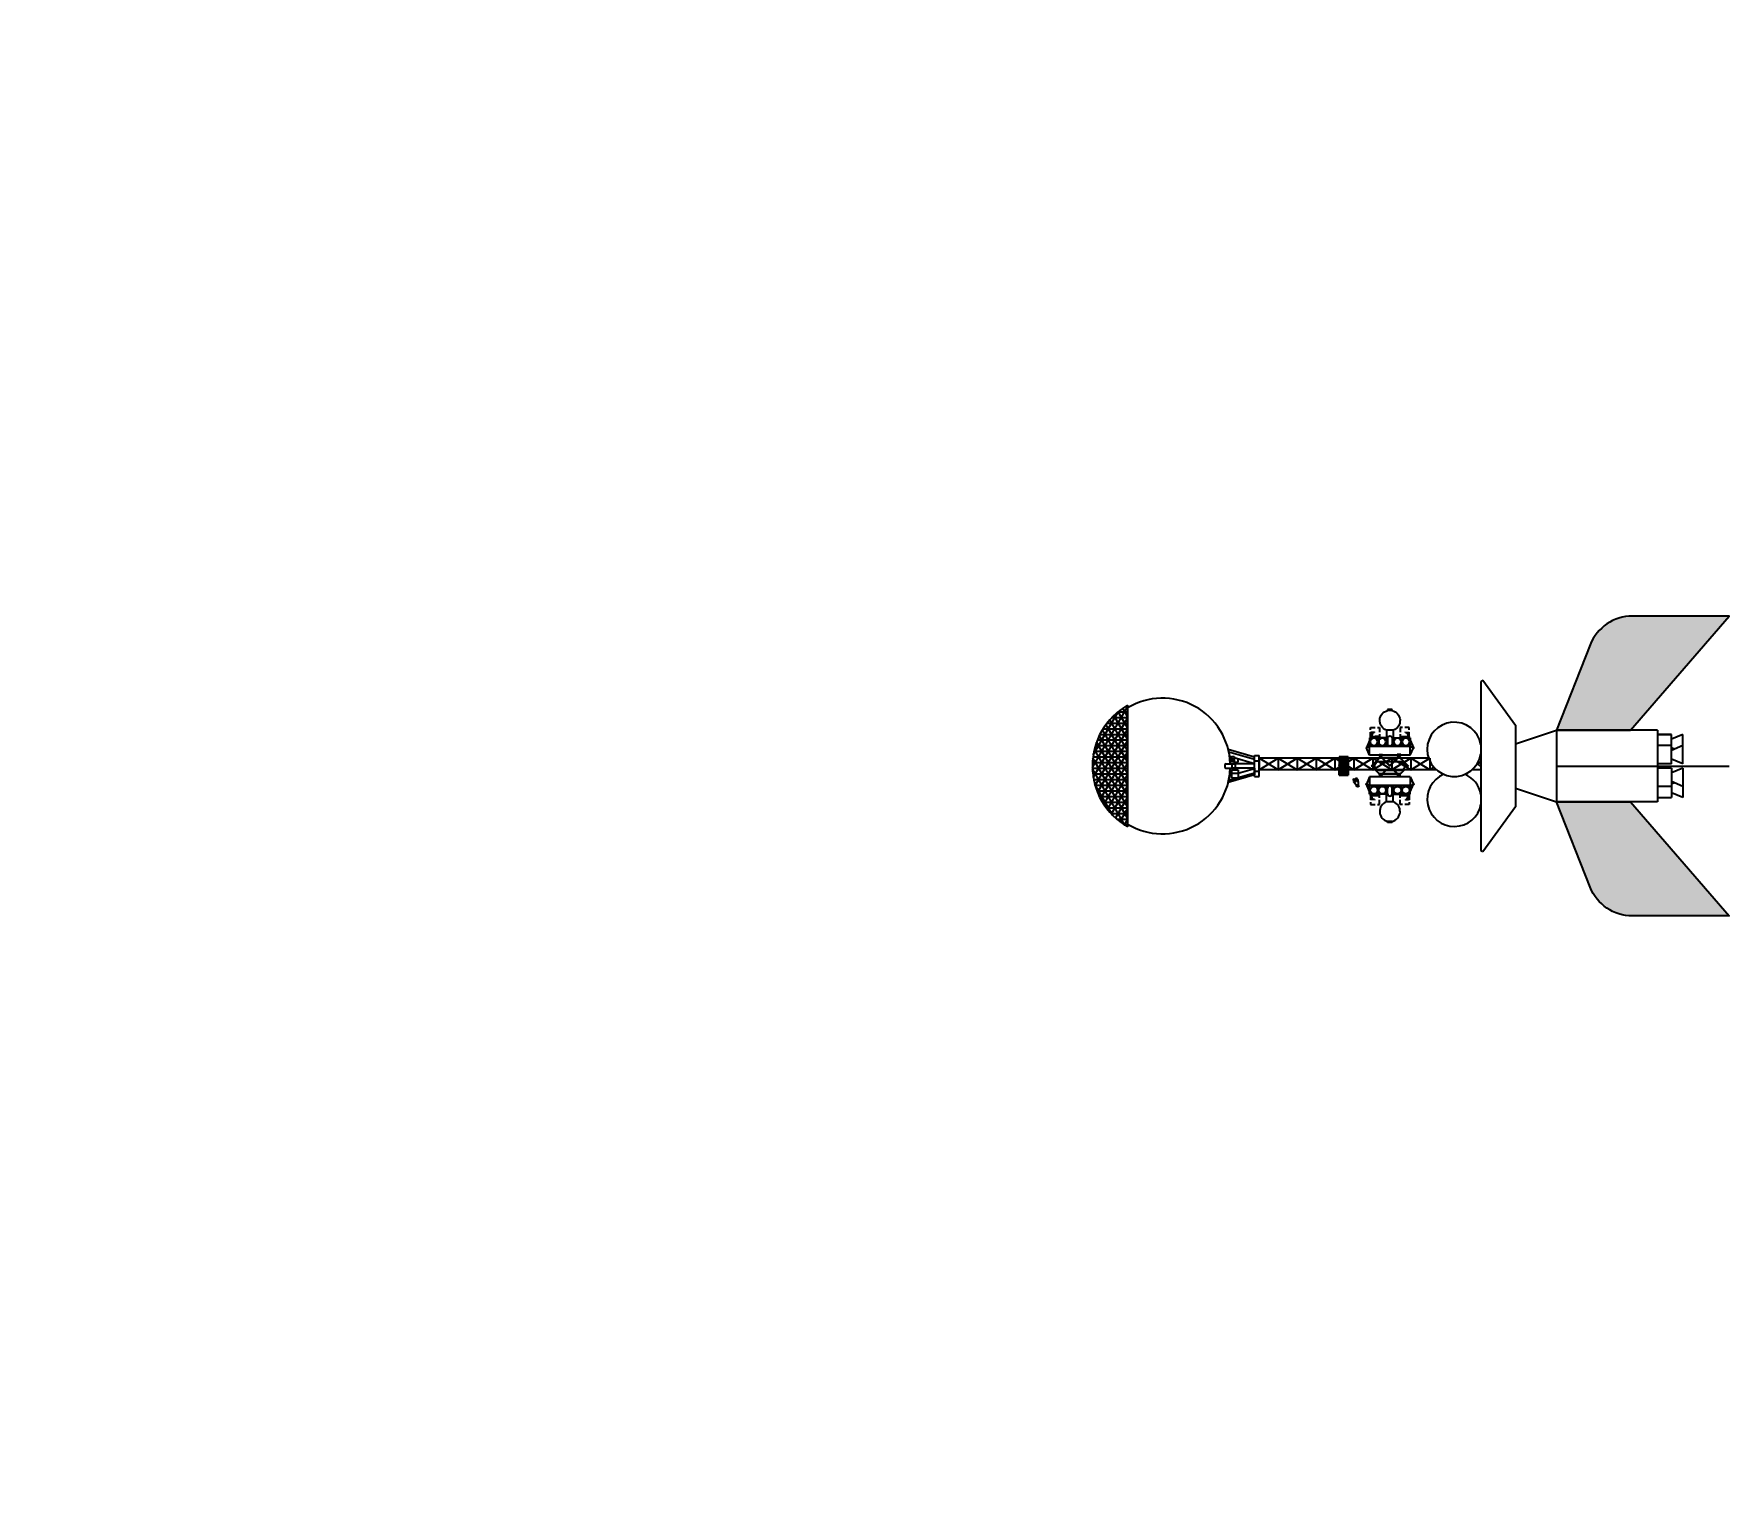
# Model space of a CAD drawing. Extents: x -234 to 141, y -162 to 162.
import ezdxf

# ---------------------------------------------------------------- set-up
doc = ezdxf.new("R2010")
doc.units = 0
doc.header["$LTSCALE"] = 2
doc.header["$MEASUREMENT"] = 0
doc.linetypes.add('DASHED', pattern=[0.75, 0.5, -0.25])
doc.layers.get('0').update_dxf_attribs({"color": 2, "linetype": 'CONTINUOUS'})
for name, color, linetype in [('CREW', 7, 'CONTINUOUS'), ('DIM', 5, 'CONTINUOUS'), ('VIEW', 7, 'CONTINUOUS')]:
    doc.layers.add(name, color=color, linetype=linetype)
doc.styles.get("Standard").update_dxf_attribs({"font": 'arial.ttf'})

# ---------------------------------------------------------------- blocks, each defined once
blk = doc.blocks.new('LANDER-FRONT-DOCK')
for p, q in [((-0.5, -0.556259), (0.5, -0.556259)), ((-0.5, -0.806259), (-0.5, -0.556259)), ((-0.5, -0.806259), (0.5, -0.806259)), ((0.5, -0.556259), (0.5, -0.806259)), ((-3.775457, -5.652533), (-5.196287, -9.012712)), ((-0.75, -6.8029), (-4.5, -6.8029)), ((-4.5, -6.8029), (-4.5, -8.6529)), ((-2.27059, -6.5529), (-4.27059, -6.8029)), ((-4.27059, -6.5529), (-2.27059, -6.8029)), ((-4.27059, -6.5529), (-4.27059, -6.8029)), ((-2.27059, -6.5529), (-4.27059, -6.5529)), ((-4.27059, -6.8029), (-2.27059, -6.8029)), ((-4.117768, -5.652533), (-4.117768, -5.513527)), ((-3.421904, -5.652533), (-4.117768, -5.652533)), ((-3.775457, -5.652533), (-3.775457, -5.513527)), ((-3.421904, -5.652533), (-3.421904, -5.513527)), ((-2.6, -6.8029), (-2.6, -8.6529)), ((-2.27059, -6.5529), (-2.27059, -6.8029)), ((-0.75, -5.12132), (-0.75, -8.6529)), ((-0.75, -5.12132), (0.75, -5.12132)), ((-0.5, -6.9029), (-0.5, -8.1529)), ((0.5, -6.9029), (0.5, -8.1529)), ((0.75, -5.12132), (0.75, -8.6529)), ((0.75, -6.8029), (4.5, -6.8029)), ((2.27059, -6.5529), (2.27059, -6.8029)), ((2.27059, -6.5529), (4.27059, -6.8029)), ((4.27059, -6.5529), (2.27059, -6.8029)), ((4.27059, -6.5529), (2.27059, -6.5529)), ((2.27059, -6.8029), (4.27059, -6.8029)), ((2.6, -6.8029), (2.6, -8.6529)), ((3.421904, -5.652533), (3.421904, -5.513527)), ((3.421904, -5.652533), (4.117768, -5.652533)), ((3.775457, -5.652533), (3.775457, -5.513527)), ((3.775457, -5.652533), (5.196287, -9.012712)), ((4.117768, -5.652533), (4.117768, -5.513527)), ((4.27059, -6.5529), (4.27059, -6.8029)), ((4.5, -6.8029), (4.5, -8.6529)), ((-4.5, -8.6529), (-5.196287, -9.012712)), ((-4.5, -10.6529), (-5.196287, -9.012712)), ((-4.5, -8.6529), (4.5, -8.6529)), ((-4.5, -10.6529), (-4.5, -8.6529)), ((-4.5, -8.7529), (4.5, -8.7529)), ((-4.5, -10.6529), (4.5, -10.6529)), ((-2.0625, -10.6529), (-2.0625, -11.074838)), ((-1.9375, -10.6529), (-1.9375, -11.074838)), ((1.9375, -10.6529), (1.9375, -11.074838)), ((2.0625, -10.6529), (2.0625, -11.074838)), ((4.5, -10.6529), (4.5, -8.6529)), ((4.5, -8.6529), (5.196287, -9.012712)), ((4.5, -10.6529), (5.196287, -9.012712))]:
    blk.add_line(p, q)
at = {"linetype": 'DASHED'}
for points in [[(-2.27059, -6.5529), (-4.27059, -6.5529), (-4.27059, -4.5529), (-2.27059, -4.5529)], [(2.27059, -6.5529), (4.27059, -6.5529), (4.27059, -4.5529), (2.27059, -4.5529)]]:
    blk.add_lwpolyline(points, close=True, dxfattribs=at)
for centre, radius in [((-3.525, -7.7279), 0.8), ((-1.675, -7.7279), 0.8), ((1.675, -7.7279), 0.8), ((3.525, -7.7279), 0.8), ((-5.196287, -9.012712), 0.1), ((5.196287, -9.012712), 0.1)]:
    blk.add_circle(centre, radius)
for centre, radius, start, end in [((0, -3), 2.25, 102.839588, 250.528779), ((0, -3), 2.25, 289.471221, 77.160412), ((0, -6.9029), 0.5, 0, 180), ((-2, -11.1529), 0.1, 128.682187, 51.317813), ((0, -8.1529), 0.5, 180, 0), ((2, -11.1529), 0.1, 128.682187, 51.317813)]:
    blk.add_arc(centre, radius, start, end)
at = {"layer": 'DIM', "char_height": 4.32, "attachment_point": 6}
for insert in [(299.931237, 148.856929), (212.272946, 142.639082), (293.388489, 143.39568), (205.730198, 137.177832), (206.680709, 129.809113), (272.115894, 129.809113), (200.13796, 124.347863), (265.573146, 124.347863)]:
    blk.add_mtext('\\A1;', dxfattribs=dict(at, insert=insert))
blk = doc.blocks.new('CREW')
at = {"layer": 'CREW'}
for p, q in [((-0.4, 1.1), (-0.550495, 0.62512)), ((-0.303997, 0.840027), (-0.454492, 0)), ((-0.2, 0), (-0.454492, 0)), ((-0.412351, 0.60037), (-0.303997, 0.840027)), ((-0.074825, 0.707061), (-0.2, 0)), ((0.074825, 0.707061), (0.2, 0)), ((0.454492, 0), (0.2, 0)), ((0.412351, 0.60037), (0.303997, 0.840027)), ((0.303997, 0.840027), (0.454492, 0)), ((0.4, 1.1), (0.550495, 0.62512))]:
    blk.add_line(p, q, dxfattribs=at)
blk.add_circle((0, 1.75), 0.25, dxfattribs=at)
for centre, radius, start, end in [((-0.481423, 0.612745), 0.070172, 169.842925, 349.842925), ((0, 1.1), 0.4, 319.46356, 220.53644), ((0, 1.1), 0.4, 259.218627, 280.781373), ((0.481423, 0.612745), 0.070172, 190.157075, 10.157075)]:
    blk.add_arc(centre, radius, start, end, dxfattribs=at)

msp = doc.modelspace()

# ---------------------------------------------------------------- hatches: boundary and pattern name
at = {"layer": 'VIEW'}
h = msp.add_hatch(color=256, dxfattribs=at)
edge = h.paths.add_edge_path()
edge.add_line((110.12526, 26.828701), (102.621804, 7.892297))
edge.add_line((102.621804, 7.892297), (118.993054, 7.892297))
edge.add_line((118.993054, 7.892297), (140.832814, 33.144908))
edge.add_line((140.832814, 33.144908), (119.422016, 33.144908))
edge.add_arc((119.422016, 23.144908), 10, 90, 158.3843)
edge = h.paths.add_edge_path()
edge.add_line((110.12526, -26.828701), (102.621804, -7.892297))
edge.add_line((102.621804, -7.892297), (118.993054, -7.892297))
edge.add_line((118.993054, -7.892297), (140.832814, -33.144908))
edge.add_line((140.832814, -33.144908), (119.422016, -33.144908))
edge.add_arc((119.422016, -23.144908), 10, 201.6157, 270, ccw=False)
h = msp.add_hatch(dxfattribs=at)
h.set_pattern_fill('NET3', color=256, scale=10, style=0)
h.set_pattern_definition([(0, (503.6601, -222.9992), (0, 1.25), []), (60, (503.6601, -222.9992), (-1.0825318, 0.625), []), (120, (503.6601, -222.9992), (-1.0825318, -0.625), [])])
edge = h.paths.add_edge_path()
edge.add_line((7.75, 13.423394), (7.75, -13.423394))
edge.add_arc((15.5, 0), 15.5, 120, 240, ccw=False)

# ---------------------------------------------------------------- linework, layer by layer
for p, q in [((86.355924, 18.9987), (85.951556, 18.704614)), ((85.951556, 18.704614), (85.951556, -18.704614)), ((7.75, 13.423394), (7.75, -13.423394)), ((93.593524, 4.904284), (102.621804, 7.892297)), ((102.621804, 7.892297), (102.621804, -7.892297)), ((125, 7.892297), (102.621804, 7.892297)), ((125, 7.892297), (125, -7.892297)), ((93.593524, 4.904284), (93.593524, -4.904284)), ((128.098951, 7), (125, 7)), ((125, 7), (128.098951, 7)), ((128.098951, 4.5), (125, 4.5)), ((130.598951, 7), (128.098951, 5.964466)), ((128.098951, 0.5), (128.098951, 7)), ((130.598951, 4.5), (128.098951, 3.464466)), ((128.788291, 3.75), (128.098951, 4.035534)), ((130.598951, 3), (130.598951, 7)), ((130.598951, 0.5), (130.598951, 4.5)), ((29.48774, 0.5), (31.240122, 0.5)), ((30.168828, 3.134564), (35.87591, 1.482051)), ((30.46663, 1), (31.598871, 1)), ((30.75, 2.12132), (30.75, 1.131371)), ((30.75, 2.12132), (31.35, 2.12132)), ((30.75, 1.555635), (31.35, 1.555635)), ((30.75, 1), (30.75, 1.131371)), ((30.75, 1.131371), (31.35, 1.131371)), ((35.87591, 0.5), (31.240122, 0.5)), ((31.35, 2.12132), (31.35, 1.131371)), ((31.598871, 1), (31.598871, 0.5)), ((31.598871, 0.883883), (32.25, 0.883883)), ((32.25, 0.883883), (32.25, 1.601719)), ((35.87591, -2.309401), (35.87591, 2.309401)), ((35.87591, 2.309401), (36.87591, 2.309401)), ((35.87591, 1.154701), (36.87591, 1.154701)), ((36.87591, -2.309401), (36.87591, 2.309401)), ((74.377603, 1.732051), (36.87591, 1.732051)), ((36.87591, 1.732051), (36.87591, -0.866025)), ((36.87591, -0.866025), (41.071052, 1.732051)), ((41.071052, -0.866025), (36.87591, 1.732051)), ((41.071052, 1.732051), (45.266194, -0.866025)), ((45.266194, 1.732051), (41.071052, -0.866025)), ((41.071052, -0.866025), (45.266194, 1.732051)), ((41.071052, 1.732051), (41.071052, -0.866025)), ((45.266194, -0.866025), (49.461336, 1.732051)), ((49.461336, -0.866025), (45.266194, 1.732051)), ((45.266194, -0.866025), (49.461336, 1.732051)), ((45.266194, 1.732051), (45.266194, -0.866025)), ((49.461336, 1.732051), (49.461336, -0.866025)), ((49.461336, 1.732051), (53.656478, -0.866025)), ((53.656478, 1.732051), (49.461336, -0.866025)), ((49.461336, -0.866025), (53.656478, 1.732051)), ((53.656478, -0.866025), (57.85162, 1.732051)), ((57.85162, -0.866025), (53.656478, 1.732051)), ((53.656478, -0.866025), (57.85162, 1.732051)), ((53.656478, 1.732051), (53.656478, -0.866025)), ((56.55264, 2), (54.55264, 2)), ((54.55264, 0.267949), (56.55264, 2)), ((56.55264, 0.267949), (54.55264, 2)), ((54.55264, 2), (56.55264, 2)), ((54.55264, 2), (54.55264, 0.267949)), ((54.55264, 2), (54.55264, -2)), ((56.55264, 1.566987), (54.55264, 1.566987)), ((56.55264, 1.133975), (54.55264, 1.133975)), ((56.55264, 0.700962), (54.55264, 0.700962)), ((56.55264, 0.267949), (54.55264, 0.267949)), ((56.55264, 0.133975), (54.55264, 0.267949)), ((54.55264, 0.133975), (56.55264, 0.267949)), ((54.55264, 0.133975), (54.55264, 0.267949)), ((56.55264, 0.133975), (54.55264, 0.133975)), ((54.55264, 0), (56.55264, 0)), ((55.05264, 2), (55.05264, 0.267949)), ((55.55264, 2), (55.55264, 0.267949)), ((56.05264, 2), (56.05264, 0.267949)), ((56.55264, 2), (56.55264, 0.267949)), ((56.55264, 2), (56.55264, -2)), ((56.55264, 0.133975), (56.55264, 0.267949)), ((57.85162, 1.732051), (57.85162, -0.866025)), ((57.85162, 1.732051), (62.046762, -0.866025)), ((62.046762, 1.732051), (57.85162, -0.866025)), ((57.85162, -0.866025), (62.046762, 1.732051)), ((63.503383, 1.808847), (61.694535, 0)), ((61.803142, 0), (61.694535, 0)), ((63.535193, 1.732051), (61.803142, 0)), ((62.046762, -0.866025), (66.241904, 1.732051)), ((66.241904, -0.866025), (62.046762, 1.732051)), ((62.046762, -0.866025), (66.241904, 1.732051)), ((62.046762, 1.732051), (62.046762, -0.866025)), ((63.704667, 2.006462), (63.406483, 2.522669)), ((63.406483, 2.522669), (64.197713, 2.522669)), ((63.503383, 2.006462), (64.100814, 2.006462)), ((63.503383, 2.006462), (63.503383, 1.808847)), ((63.503383, 1.808847), (64.100814, 1.808847)), ((63.535193, 1.732051), (63.503383, 1.808847)), ((68.100814, 1.808847), (63.503383, 1.808847)), ((64.069003, 1.732051), (63.535193, 1.732051)), ((64.069003, 1.732051), (63.802098, 1.732051)), ((63.899529, 2.006462), (64.197713, 2.522669)), ((64.100814, 1.808847), (64.069003, 1.732051)), ((64.069003, 1.732051), (64.801054, 1)), ((64.069003, 1.732051), (65.802098, -0.001044)), ((64.100814, 2.006462), (64.100814, 1.808847)), ((64.100814, 1.808847), (64.909661, 1)), ((64.100814, 1.808847), (65.802098, 0.107563)), ((67.426586, 1.732051), (64.17761, 1.732051)), ((67.426586, 1.732051), (64.17761, 1.732051)), ((67.503383, 1.808847), (65.802098, 0.107563)), ((67.535193, 1.732051), (65.802098, -0.001044)), ((65.802098, 0.107563), (65.802098, 0.053259)), ((66.241904, 1.732051), (70.437046, -0.866025)), ((70.437046, 1.732051), (66.241904, -0.866025)), ((66.241904, -0.866025), (70.437046, 1.732051)), ((66.241904, 1.732051), (66.241904, -0.866025)), ((67.503383, 1.808847), (66.694535, 1)), ((67.535193, 1.732051), (66.803142, 1)), ((67.704667, 2.006462), (67.406483, 2.522669)), ((68.197713, 2.522669), (67.406483, 2.522669)), ((68.100814, 2.006462), (67.503383, 2.006462)), ((67.503383, 2.006462), (67.503383, 1.808847)), ((68.100814, 1.808847), (67.503383, 1.808847)), ((67.503383, 1.808847), (67.535193, 1.732051)), ((68.069003, 1.732051), (67.535193, 1.732051)), ((67.802098, 1.732051), (67.535193, 1.732051)), ((67.899529, 2.006462), (68.197713, 2.522669)), ((68.069003, 1.732051), (68.100814, 1.808847)), ((68.069003, 1.732051), (69.801054, 0)), ((68.069003, 1.732051), (69.801054, 0)), ((68.100814, 2.006462), (68.100814, 1.808847)), ((68.100814, 1.808847), (69.909661, 0)), ((68.100814, 1.808847), (69.909661, 0)), ((69.801054, 0), (69.909661, 0)), ((69.801054, 0), (69.909661, 0)), ((69.801054, 0), (69.909661, 0)), ((69.801054, 0), (69.909661, 0)), ((70.437046, 1.732051), (70.437046, -0.866025)), ((70.437046, -0.866025), (74.632189, 1.732051)), ((74.632189, -0.866025), (70.437046, 1.732051)), ((70.437046, -0.866025), (74.632189, 1.732051)), ((74.632189, 1.732051), (74.632189, -0.866025)), ((85.951556, 0.947973), (85.078407, 0.407227)), ((85.102215, 0.444054), (85.951556, -0.081948)), ((85.951556, 1.732051), (85.72551, 1.732051)), ((102.621804, 0), (140.832814, 0)), ((128.098951, 0.5), (125, 0.5)), ((130.598951, 0.5), (128.098951, 1.535534)), ((29.48774, -0.5), (31.240122, -0.5)), ((30.168828, -3.134564), (31.836608, -2.65165)), ((30.46663, -1), (30.75, -1)), ((30.75, -0.883883), (30.75, -2.65165)), ((30.75, -0.883883), (32.25, -0.883883)), ((30.75, -1.59099), (32.25, -1.59099)), ((30.75, -2.65165), (32.25, -2.65165)), ((35.87591, -0.5), (31.240122, -0.5)), ((31.598871, -0.5), (31.598871, -0.883883)), ((32.25, -0.883883), (32.25, -2.65165)), ((32.25, -2.531951), (35.87591, -1.482051)), ((35.87591, -1.154701), (36.87591, -1.154701)), ((35.87591, -2.309401), (36.87591, -2.309401)), ((76.139236, -0.866025), (36.87591, -0.866025)), ((54.55264, -0.133975), (56.55264, -0.267949)), ((56.55264, -0.133975), (54.55264, -0.267949)), ((56.55264, -0.133975), (54.55264, -0.133975)), ((54.55264, -0.133975), (54.55264, -0.267949)), ((54.55264, -0.267949), (56.55264, -2)), ((56.55264, -0.267949), (54.55264, -2)), ((56.55264, -0.267949), (54.55264, -0.267949)), ((54.55264, -2), (54.55264, -0.267949)), ((56.55264, -0.700962), (54.55264, -0.700962)), ((56.55264, -1.133975), (54.55264, -1.133975)), ((56.55264, -1.566987), (54.55264, -1.566987)), ((54.55264, -1.991025), (56.55264, -1.991025)), ((56.55264, -2), (54.55264, -2)), ((55.05264, -2), (55.05264, -0.267949)), ((55.55264, -2), (55.55264, -0.267949)), ((56.05264, -2), (56.05264, -0.267949)), ((56.55264, -0.133975), (56.55264, -0.267949)), ((56.55264, -2), (56.55264, -0.267949)), ((63.503383, -1.808847), (62.560561, -0.866025)), ((63.535193, -1.732051), (62.669168, -0.866025)), ((63.704667, -2.006462), (63.472232, -2.408847)), ((63.535193, -1.732051), (63.503383, -1.808847)), ((63.503383, -1.808847), (64.100814, -1.808847)), ((63.503383, -2.006462), (63.503383, -1.808847)), ((68.100814, -1.808847), (63.503383, -1.808847)), ((68.100814, -1.808847), (63.503383, -1.808847)), ((63.503383, -2.006462), (64.100814, -2.006462)), ((64.069003, -1.732051), (63.535193, -1.732051)), ((63.899529, -2.006462), (64.131965, -2.408847)), ((64.069003, -1.732051), (64.935029, -0.866025)), ((64.069003, -1.732051), (64.100814, -1.808847)), ((64.100814, -1.808847), (65.043636, -0.866025)), ((64.100814, -2.006462), (64.100814, -1.808847)), ((67.426586, -1.732051), (64.17761, -1.732051)), ((67.503383, -1.808847), (66.560561, -0.866025)), ((67.535193, -1.732051), (66.669168, -0.866025)), ((67.704667, -2.006462), (67.472232, -2.408847)), ((67.535193, -1.732051), (67.503383, -1.808847)), ((68.100814, -1.808847), (67.503383, -1.808847)), ((67.503383, -2.006462), (67.503383, -1.808847)), ((68.100814, -2.006462), (67.503383, -2.006462)), ((68.069003, -1.732051), (67.535193, -1.732051)), ((67.899529, -2.006462), (68.131965, -2.408847)), ((68.069003, -1.732051), (68.935029, -0.866025)), ((68.069003, -1.732051), (68.935029, -0.866025)), ((68.100814, -1.808847), (68.069003, -1.732051)), ((68.100814, -1.808847), (69.043636, -0.866025)), ((68.100814, -1.808847), (69.043636, -0.866025)), ((68.100814, -2.006462), (68.100814, -1.808847)), ((75.557861, -0.292751), (74.632189, -0.866025)), ((74.632189, -0.866025), (75.557861, -0.292751)), ((85.951556, -0.866025), (83.963877, -0.866025)), ((128.098951, -0.5), (125, -0.5)), ((130.598951, -0.5), (128.098951, -1.535534)), ((128.098951, -0.5), (128.098951, -7)), ((130.598951, -4.5), (128.098951, -3.464466)), ((130.598951, -0.5), (130.598951, -4.5)), ((130.598951, -3), (130.598951, -7)), ((93.593524, -4.904284), (102.621804, -7.892297)), ((128.098951, -4.5), (125, -4.5)), ((125, -7), (128.098951, -7)), ((128.788291, -3.75), (128.098951, -4.035534)), ((130.598951, -7), (128.098951, -5.964466)), ((125, -7.892297), (102.621804, -7.892297)), ((86.355924, -18.9987), (85.951556, -18.704614))]:
    msp.add_line(p, q, dxfattribs=at)
for points in [[(110.12526, 26.828701), (102.621804, 7.892297), (118.993054, 7.892297), (140.832814, 33.144908), (119.422016, 33.144908, 0.307565)], [(68.136804, 1, -1), (68.136804, -1), (63.467392, -1, -1), (63.467392, 1)], [(68.136804, 1, -1), (68.136804, -1), (63.467392, -1, -1), (63.467392, 1)], [(110.12526, -26.828701), (102.621804, -7.892297), (118.993054, -7.892297), (140.832814, -33.144908), (119.422016, -33.144908, -0.307565)]]:
    msp.add_lwpolyline(points, format="xyb", close=True, dxfattribs=at)
for points in [[(86.355924, 18.9987), (93.593524, 9.047), (93.593524, -9.047), (86.355924, -18.9987)], [(35.87591, 0.5), (35.87591, 1.982051), (30.053005, 3.634564), (30.34462, 2.153431), (30.75, 2.036052)], [(31.35, 1.862319), (35.87591, 0.551819)], [(35.87591, -0.5), (35.87591, -1.982051), (30.053005, -3.634564), (30.34462, -2.153431), (30.75, -2.036052)], [(32.25, -1.601719), (35.87591, -0.551819)]]:
    msp.add_lwpolyline(points, dxfattribs=at)
for centre, radius, start, end in [((15.5, 0), 15, 1.910213, 121.108923), ((15.5, 0), 15.5, 120, 240), ((80.051556, 3.683013), 6, 10.475314, 349.524686), ((15.5, 0), 15, 238.891077, 358.089787), ((80.051556, -7.366025), 6, 112.963559, 349.524686), ((80.051556, -7.366025), 6, 10.475314, 67.036441)]:
    msp.add_arc(centre, radius, start, end, dxfattribs=at)
msp.add_ellipse((29.48774, 0), major_axis=(0, -0.5), ratio=0.393329, start_param=3.1415926536, end_param=6.2831853072, dxfattribs=at)
msp.add_ellipse((31.240122, 0), major_axis=(0, 0.5), ratio=0.707107, dxfattribs=at)

# ---------------------------------------------------------------- block references
at = {"layer": 'VIEW', "xscale": -1}
msp.add_blockref('LANDER-FRONT-DOCK', (65.802098, 13.061748), dxfattribs=at)
at = {"layer": 'VIEW'}
for name, p, rotation in [('LANDER-FRONT-DOCK', (65.802098, -13.061748), 180), ('CREW', (58.078721, -2.744118), 200.533545)]:
    msp.add_blockref(name, p, dxfattribs=dict(at, rotation=rotation))

doc.saveas('drawing.dxf')
